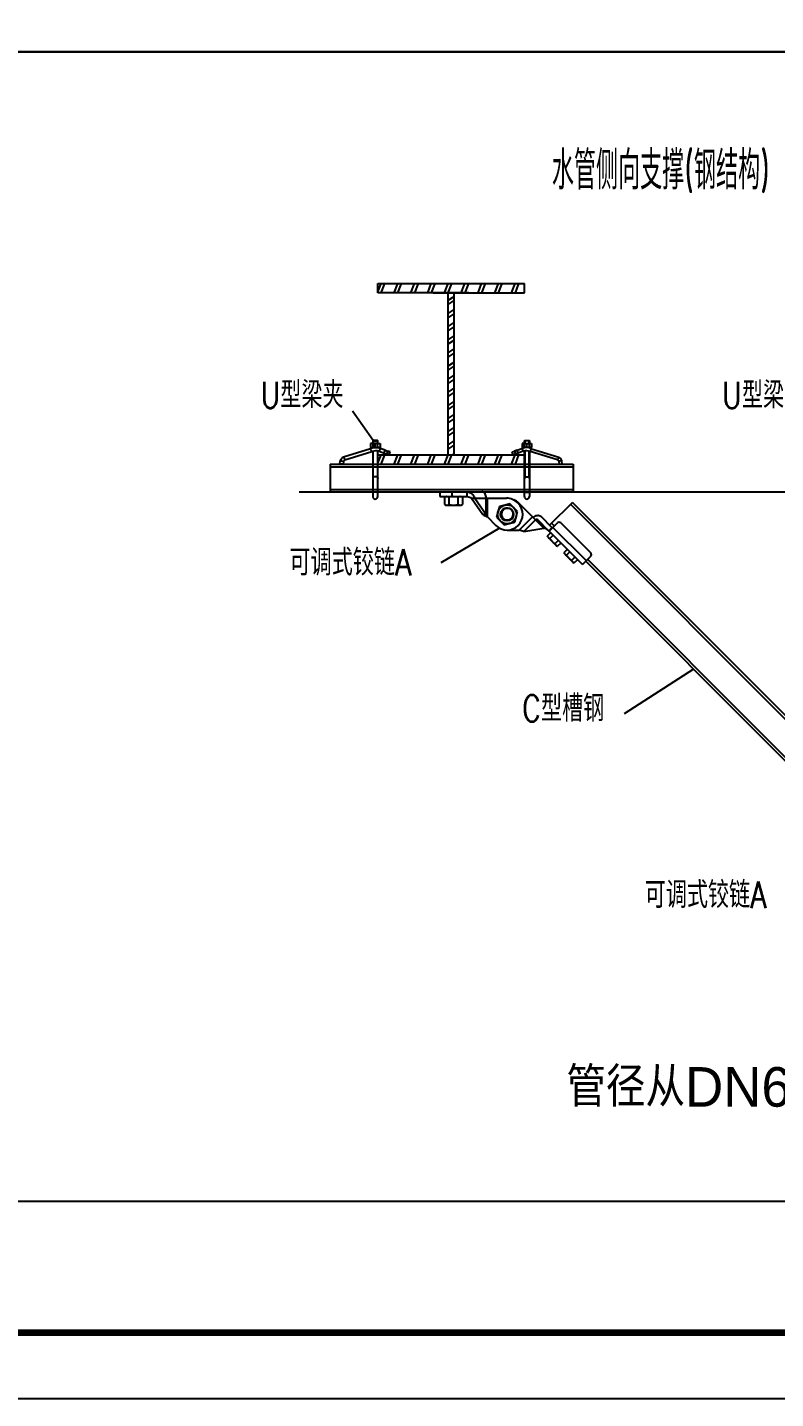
# Model space of a CAD drawing. Extents: x 1382187 to 1725648, y 860327 to 1571294.
# Drawn here: x 1499552 to 1510898, y 1202517 to 1223299 of the extents above; entities that cross this region are included whole.
import ezdxf

# ---------------------------------------------------------------- set-up
doc = ezdxf.new("R2010")
doc.units = 0
doc.header["$LTSCALE"] = 1000
doc.header["$MEASUREMENT"] = 0
doc.layers.add('A-文字', color=3, linetype='Continuous', lineweight=30)
for name, color, linetype in [('bz', 2, 'Continuous'), ('W_DIM', 4, 'Continuous'), ('walraven', 7, 'Continuous'), ('图框', 140, 'Continuous'), ('支架', 7, 'Continuous')]:
    doc.layers.add(name, color=color, linetype=linetype)
doc.styles.get("Standard").update_dxf_attribs({"font": 'gbenor.shx', "bigfont": 'gbcbig.shx'})
doc.styles.add('wwp100', font='txt.shx', dxfattribs={"width": 0.7, "height": 400, "bigfont": 'hztxt.shx'})
doc.styles.add('中西文等高字体', font='HZTXT_E.shx', dxfattribs={"width": 0.7, "height": 4, "bigfont": 'hztxt.shx'})
doc.dimstyles.get("Standard").update_dxf_attribs({"dimtxt": 0.18, "dimasz": 0.18, "dimexe": 0.18, "dimexo": 0.0625, "dimgap": 0.09, "dimtad": 0, "dimtih": 1, "dimtoh": 1, "dimdec": 4, "dimzin": 0, "dimdsep": 46, "dimtxsty": 'Standard', "dimcen": 0.09, "dimadec": 0, "dimazin": 0, "dimtfac": 1, "dimtdec": 4, "dimtofl": 0, "dimtmove": 0, "dimatfit": 3, "dimfxl": 0, "dimtolj": 1, "dimtzin": 0, "dimarcsym": 0})

# ---------------------------------------------------------------- blocks, each defined once
blk = doc.blocks.new('GDGDGRDGDRGDR')
at = {"layer": '图框'}
blk.add_lwpolyline([(148133, -148204), (190183, -148204), (190183, -118504), (148133, -118504)], close=True, dxfattribs=at)
at = {"layer": '图框', "const_width": 50}
blk.add_lwpolyline([(149383, -147704), (189683, -147704), (189683, -119004), (149383, -119004)], close=True, dxfattribs=at)

msp = doc.modelspace()

# ---------------------------------------------------------------- linework, layer by layer
at = {"color": 7}
for p, q in [((1497689.7, 1222928.1), (1544506.6, 1222928.1)), ((1521766.8, 1222928.1), (1497689.7, 1222928.1)), ((1504145.4, 1216677.1), (1504145.4, 1216259.7)), ((1504865.6, 1216677.1), (1507088.7, 1216677.1)), ((1507827.3, 1216677.1), (1507827.3, 1216259.7)), ((1497687.3, 1205507.8), (1544504.2, 1205507.8))]:
    msp.add_line(p, q, dxfattribs=at)
for p, q in [((1504865.6, 1219291.4), (1504914.3, 1219418.1)), ((1504865.6, 1219418.1), (1507088.7, 1219418.1)), ((1504865.6, 1219275.6), (1504865.6, 1219418.1)), ((1504917.4, 1219275.6), (1504972.2, 1219418.1)), ((1505113.8, 1219275.6), (1505168.6, 1219418.1)), ((1505171.7, 1219275.6), (1505226.6, 1219418.1)), ((1505368.1, 1219275.6), (1505423, 1219418.1)), ((1505426.1, 1219275.6), (1505480.9, 1219418.1)), ((1505622.5, 1219275.6), (1505677.3, 1219418.1)), ((1505680.4, 1219275.6), (1505735.2, 1219418.1)), ((1505876.8, 1219275.6), (1505931.6, 1219418.1)), ((1505934.7, 1219275.6), (1505989.5, 1219418.1)), ((1506131.1, 1219275.6), (1506185.9, 1219418.1)), ((1506189, 1219275.6), (1506243.8, 1219418.1)), ((1506385.4, 1219275.6), (1506440.2, 1219418.1)), ((1506443.3, 1219275.6), (1506498.1, 1219418.1)), ((1506639.7, 1219275.6), (1506694.5, 1219418.1)), ((1506697.6, 1219275.6), (1506752.4, 1219418.1)), ((1506894, 1219275.6), (1506948.8, 1219418.1)), ((1506951.9, 1219275.6), (1507006.7, 1219418.1)), ((1507088.7, 1219275.6), (1507088.7, 1219418.1)), ((1505931.6, 1216819.7), (1505931.6, 1219275.6)), ((1505931.6, 1219163), (1506022.7, 1219223.1)), ((1505931.6, 1219098.3), (1506022.7, 1219158.5)), ((1506022.7, 1216819.7), (1506022.7, 1219275.6)), ((1505931.6, 1218963.9), (1506022.7, 1219024.1)), ((1505931.6, 1218899.3), (1506022.7, 1218959.5)), ((1505931.6, 1218764.9), (1506022.7, 1218825.1)), ((1505931.6, 1218700.3), (1506022.7, 1218760.5)), ((1505931.6, 1218565.9), (1506022.7, 1218626)), ((1505931.6, 1218501.3), (1506022.7, 1218561.4)), ((1505931.6, 1218366.9), (1506022.7, 1218427)), ((1505931.6, 1218302.2), (1506022.7, 1218362.4)), ((1505931.6, 1218167.8), (1506022.7, 1218228)), ((1505931.6, 1218103.2), (1506022.7, 1218163.4)), ((1505931.6, 1217968.8), (1506022.7, 1218029)), ((1505931.6, 1217904.2), (1506022.7, 1217964.4)), ((1505931.6, 1217769.8), (1506022.7, 1217829.9)), ((1505931.6, 1217705.2), (1506022.7, 1217765.3)), ((1505931.6, 1217570.8), (1506022.7, 1217630.9)), ((1505931.6, 1217506.1), (1506022.7, 1217566.3)), ((1505931.6, 1217371.7), (1506022.7, 1217431.9)), ((1505931.6, 1217307.1), (1506022.7, 1217367.3)), ((1505931.6, 1217172.7), (1506022.7, 1217232.9)), ((1505931.6, 1217108.1), (1506022.7, 1217168.3)), ((1505931.6, 1216973.7), (1506022.7, 1217033.8)), ((1504865.6, 1216819.7), (1507088.7, 1216819.7)), ((1504865.6, 1216692.9), (1504914.3, 1216819.7)), ((1504917.4, 1216677.1), (1504972.2, 1216819.7)), ((1505113.8, 1216677.1), (1505168.6, 1216819.7)), ((1505171.7, 1216677.1), (1505226.6, 1216819.7)), ((1505368.1, 1216677.1), (1505423, 1216819.7)), ((1505426.1, 1216677.1), (1505480.9, 1216819.7)), ((1505622.5, 1216677.1), (1505677.3, 1216819.7)), ((1505680.4, 1216677.1), (1505735.2, 1216819.7)), ((1505876.8, 1216677.1), (1505931.6, 1216819.7)), ((1505931.6, 1216909.1), (1506022.7, 1216969.2)), ((1505934.7, 1216677.1), (1505989.5, 1216819.7)), ((1505999.8, 1216819.7), (1506022.7, 1216834.8)), ((1506131.1, 1216677.1), (1506185.9, 1216819.7)), ((1506189, 1216677.1), (1506243.8, 1216819.7)), ((1506385.4, 1216677.1), (1506440.2, 1216819.7)), ((1506443.3, 1216677.1), (1506498.1, 1216819.7)), ((1506639.7, 1216677.1), (1506694.5, 1216819.7)), ((1506697.6, 1216677.1), (1506752.4, 1216819.7)), ((1506894, 1216677.1), (1506948.8, 1216819.7)), ((1506951.9, 1216677.1), (1507006.7, 1216819.7))]:
    msp.add_line(p, q)
at = {"linetype": 'Continuous'}
for p, q in [((1504145.4, 1216677.1), (1507827.3, 1216677.1)), ((1504145.4, 1216641.5), (1507827.3, 1216641.5)), ((1504145.4, 1216295.4), (1507827.3, 1216295.4)), ((1504145.4, 1216259.7), (1507827.3, 1216259.7)), ((1505807.8, 1216259.7), (1505807.8, 1216188.3)), ((1505807.8, 1216259.7), (1506443.9, 1216259.7)), ((1505807.8, 1216188.3), (1506216.8, 1216188.3)), ((1505986.3, 1216259.7), (1505986.3, 1216188.3)), ((1506216.8, 1216259.7), (1506216.8, 1216188.3)), ((1506285.3, 1216164.5), (1506460.7, 1215916.5)), ((1506285.3, 1216164.5), (1506818.4, 1216164.5)), ((1506335.8, 1216164.5), (1506511.2, 1215916.5)), ((1506511.2, 1215916.5), (1506511.2, 1216164.5)), ((1506528.1, 1215879.9), (1506528.1, 1216164.5)), ((1506709.1, 1216035.7), (1506666.4, 1215876.3)), ((1506868.4, 1216078.4), (1506709.1, 1216035.7)), ((1506985.1, 1215961.7), (1506868.4, 1216078.4)), ((1506942.4, 1215802.3), (1506985.1, 1215961.7)), ((1506994.1, 1216087.4), (1506986.8, 1216094.7)), ((1507381.4, 1215710.5), (1507004.5, 1216087.4)), ((1507816, 1216101), (1507470.8, 1215755.8)), ((1507786.5, 1216071.5), (1511995.3, 1211862.7)), ((1507816, 1216101), (1512024.8, 1211892.2)), ((1506511.2, 1215916.5), (1506460.7, 1215916.5)), ((1506528.1, 1215879.9), (1506657.3, 1215750.6)), ((1506666.4, 1215876.3), (1506783, 1215759.6)), ((1506741.8, 1215919.3), (1506741.8, 1215919.5)), ((1506741.8, 1215916.7), (1506741.8, 1215916.5)), ((1506783, 1215759.6), (1506942.4, 1215802.3)), ((1507209.8, 1215882.1), (1507008.6, 1215680.9)), ((1507082, 1215659.1), (1507257.4, 1215834.5)), ((1507460.8, 1215664.7), (1507286.2, 1215839.4)), ((1507511.4, 1215715.2), (1507336.7, 1215889.9)), ((1507462.8, 1215663.6), (1507588.6, 1215789.5)), ((1507500.2, 1215785.3), (1507542.3, 1215743.2)), ((1508093.8, 1215334.9), (1507639.1, 1215789.5)), ((1506825.7, 1215680.9), (1507008.6, 1215680.9)), ((1507082, 1215659.1), (1507381.4, 1215710.5)), ((1507485.6, 1215640), (1507435.5, 1215589.9)), ((1507442.1, 1215575.7), (1507435.5, 1215589.9)), ((1507442.1, 1215575.7), (1507576.8, 1215441)), ((1507507.9, 1215718.7), (1507457.4, 1215668.1)), ((1507462.3, 1215663.2), (1507967.5, 1215158.1)), ((1507524.5, 1215601.1), (1507474.4, 1215551)), ((1508026.4, 1215217), (1507521.3, 1215722.2)), ((1507602.3, 1215523.3), (1507552.2, 1215473.2)), ((1507576.8, 1215441), (1507591.1, 1215434.3)), ((1507641.1, 1215484.4), (1507591.1, 1215434.3)), ((1507738.2, 1215387.4), (1507688.1, 1215337.3)), ((1507694.7, 1215323.1), (1507688.1, 1215337.3)), ((1507777.1, 1215348.5), (1507727, 1215298.4)), ((1507694.7, 1215323.1), (1507829.4, 1215188.4)), ((1507854.8, 1215270.7), (1507804.7, 1215220.6)), ((1507829.4, 1215188.4), (1507843.6, 1215181.8)), ((1507893.7, 1215231.8), (1507843.6, 1215181.8)), ((1508093.8, 1215284.4), (1507967.5, 1215158.1)), ((1508018, 1215208.6), (1511132.4, 1212094.2)), ((1508047.5, 1215238.1), (1511161.8, 1212123.7))]:
    msp.add_line(p, q, dxfattribs=at)
at = {"color": 2}
msp.add_line((1503673.1, 1216259.7), (1516065.8, 1216259.7), dxfattribs=at)
at = {"linetype": 'Continuous'}
for radius in [142.9, 100.2, 95.3]:
    msp.add_circle((1506825.7, 1215919), radius, dxfattribs=at)
for centre, radius, start, end in [((1506818.4, 1215926.3), 238.1, 45, 90), ((1506825.7, 1215919), 238.1, 225, 45), ((1506831.3, 1215917.6), 94.7, 72.31446, 73.94712), ((1506836.1, 1215919), 238.1, 45, 67.63031), ((1506824.9, 1215924.7), 83.5, 184.99489, 185.50792), ((1506825.9, 1215919), 84.1, 177.15432, 178.71863), ((1506825.8, 1215919), 84, 178.71875, 179.6641), ((1506825.5, 1215919), 83.7, 179.75296, 181.37328), ((1506825.3, 1215919), 83.5, 181.37381, 181.69398), ((1506825.5, 1215919), 83.7, 181.69418, 182.60616), ((1506825.8, 1215919), 84, 182.60725, 185.59802), ((1506825.8, 1215919), 84, 185.59662, 191.09946), ((1506825.6, 1215919), 83.8, 191.10333, 191.4834), ((1506825.7, 1215919), 83.9, 191.48488, 255.44483), ((1506825.7, 1215919), 84, 255.4458, 258.67361), ((1506825.7, 1215919), 83.9, 258.67355, 262.14337), ((1506825.7, 1215918.9), 83.9, 262.14543, 265.15819), ((1506825.7, 1215919.2), 84.1, 265.15789, 267.69509), ((1506825.7, 1215919.1), 84.1, 267.70337, 268.51134), ((1506825.7, 1215919.1), 84.1, 267.69503, 268.78973), ((1506825.7, 1215919.1), 84, 268.51135, 269.23308), ((1506825.7, 1215918.9), 83.9, 268.78883, 271.69256), ((1506825.7, 1215918.8), 83.7, 269.23213, 271.6927), ((1507613.9, 1215764.2), 35.7, 45, 135), ((1508068.5, 1215309.6), 35.7, 315, 45)]:
    msp.add_arc(centre, radius, start, end, dxfattribs=at)
for points, knots in [([(1506216.8, 1216259.7), (1506229.9, 1216259.7), (1506256.8, 1216254.6), (1506291.9, 1216233.2), (1506319.2, 1216202.1), (1506331.4, 1216177.3), (1506335.8, 1216164.5)], [0, 0, 0, 0, 0.2432329, 0.4930778, 0.7487233, 1, 1, 1, 1]), ([(1506216.8, 1216188.3), (1506229.6, 1216188.3), (1506254.3, 1216183.6), (1506275.9, 1216171.3), (1506285.3, 1216164.5)], [0, 0, 0, 0, 0.5225162, 1, 1, 1, 1]), ([(1506511.2, 1216164.5), (1506511.2, 1216176.7), (1506508, 1216200.6), (1506493.9, 1216231.7), (1506472, 1216253.9), (1506452.8, 1216259.7), (1506443.9, 1216259.7)], [0, 0, 0, 0, 0.2879693, 0.555344, 0.7905333, 1, 1, 1, 1]), ([(1506857.5, 1216008.6), (1506843.7, 1216012.6), (1506814, 1216014.2), (1506780, 1215999), (1506759.4, 1215978.7), (1506748.1, 1215960), (1506741.7, 1215939.1), (1506741.1, 1215924.6), (1506741.7, 1215917.4)], [0, 0, 0, 0, 0.2492726, 0.4984099, 0.6238458, 0.7492448, 0.8746208, 1, 1, 1, 1]), ([(1506828.2, 1215835.1), (1506835.5, 1215834.8), (1506850.3, 1215836.2), (1506871.1, 1215843.8), (1506889.3, 1215856.4), (1506908.7, 1215878.5), (1506921.8, 1215914), (1506917.9, 1215944.1), (1506912.8, 1215957.7)], [0, 0, 0, 0, 0.1254142, 0.2508333, 0.3762646, 0.5017062, 0.7507851, 1, 1, 1, 1]), ([(1506460.7, 1215916.5), (1506470.6, 1215909.6), (1506492.9, 1215897.1), (1506515.9, 1215885.9), (1506528.1, 1215879.9)], [0, 0, 0, 0, 0.4682186, 1, 1, 1, 1]), ([(1506511.2, 1215916.5), (1506512.3, 1215913.4), (1506517.3, 1215900.9), (1506523.4, 1215888.9), (1506528.1, 1215879.9)], [0, 0, 0, 0, 0.2440009, 1, 1, 1, 1]), ([(1507221.7, 1215870.2), (1507230.4, 1215878.9), (1507249.5, 1215893.4), (1507281.5, 1215905.5), (1507312.7, 1215905.7), (1507330.4, 1215896.2), (1507336.7, 1215889.9)], [0, 0, 0, 0, 0.2879707, 0.5553439, 0.7905323, 1, 1, 1, 1]), ([(1507286.2, 1215839.4), (1507284.6, 1215841), (1507280.2, 1215843.3), (1507272.4, 1215843.3), (1507264.4, 1215840.3), (1507259.6, 1215836.6), (1507257.4, 1215834.5)], [0, 0, 0, 0, 0.209498, 0.4446669, 0.7119894, 1, 1, 1, 1]), ([(1507082, 1215659.1), (1507070.3, 1215661.2), (1507045.6, 1215668.2), (1507021.4, 1215676.4), (1507008.6, 1215680.9)], [0, 0, 0, 0, 0.4682186, 1, 1, 1, 1]), ([(1507446.7, 1215678.8), (1507437.7, 1215687.9), (1507416.9, 1215702), (1507393, 1215708.6), (1507381.4, 1215710.5)], [0, 0, 0, 0, 0.5225162, 1, 1, 1, 1]), ([(1507435.5, 1215589.9), (1507436.1, 1215588.7), (1507438.3, 1215584), (1507441, 1215579.5), (1507443.1, 1215576.3)], [0, 0, 0, 0, 0.2533457, 1, 1, 1, 1]), ([(1507451.2, 1215566.6), (1507454.4, 1215563.4), (1507461.8, 1215557.5), (1507470.1, 1215553), (1507474.4, 1215551)], [0, 0, 0, 0, 0.4935889, 1, 1, 1, 1]), ([(1507462.8, 1215663.6), (1507462.7, 1215663.6), (1507461.8, 1215663.4), (1507461.3, 1215664.3), (1507460.8, 1215664.7)], [0, 0, 0, 0, 0.1267747, 1, 1, 1, 1]), ([(1507552.2, 1215473.2), (1507554.2, 1215468.9), (1507558.6, 1215460.6), (1507564.6, 1215453.2), (1507567.8, 1215450)], [0, 0, 0, 0, 0.5064112, 1, 1, 1, 1]), ([(1507567.8, 1215450), (1507571.1, 1215446.7), (1507578.5, 1215440.8), (1507586.8, 1215436.3), (1507591.1, 1215434.3)], [0, 0, 0, 0, 0.4935889, 1, 1, 1, 1]), ([(1507688.1, 1215337.3), (1507688.6, 1215336.1), (1507690.9, 1215331.4), (1507693.5, 1215326.9), (1507695.7, 1215323.7)], [0, 0, 0, 0, 0.2533457, 1, 1, 1, 1]), ([(1507703.7, 1215314.1), (1507707, 1215310.8), (1507714.4, 1215304.9), (1507722.7, 1215300.4), (1507727, 1215298.4)], [0, 0, 0, 0, 0.4935889, 1, 1, 1, 1]), ([(1507804.7, 1215220.6), (1507806.8, 1215216.3), (1507811.2, 1215208), (1507817.1, 1215200.7), (1507820.4, 1215197.4)], [0, 0, 0, 0, 0.5064112, 1, 1, 1, 1]), ([(1507820.4, 1215197.4), (1507823.7, 1215194.1), (1507831, 1215188.2), (1507839.3, 1215183.8), (1507843.6, 1215181.8)], [0, 0, 0, 0, 0.4935889, 1, 1, 1, 1])]:
    msp.add_open_spline(points, degree=3, knots=knots, dxfattribs=at)
for points in [[(1507443.1, 1215576.3), (1507445.5, 1215572.9), (1507448.2, 1215569.6), (1507451.2, 1215566.6)], [(1507474.4, 1215551), (1507484.9, 1215535.8), (1507496.5, 1215521.3), (1507509.5, 1215508.3)], [(1507509.5, 1215508.3), (1507522.5, 1215495.3), (1507537, 1215483.7), (1507552.2, 1215473.2)], [(1507695.7, 1215323.7), (1507698.1, 1215320.3), (1507700.8, 1215317), (1507703.7, 1215314.1)], [(1507727, 1215298.4), (1507737.5, 1215283.3), (1507749, 1215268.8), (1507762.1, 1215255.7)], [(1507762.1, 1215255.7), (1507775.1, 1215242.7), (1507789.6, 1215231.1), (1507804.7, 1215220.6)]]:
    msp.add_open_spline(points, degree=3, dxfattribs=at)
at = {"layer": 'A-文字'}
msp.add_lwpolyline([(1474892.5, 1260917.1), (1545496.6, 1260917.1), (1545496.6, 1203515.5), (1474892.5, 1203515.5)], close=True, dxfattribs=at)
at = {"layer": 'walraven'}
for p, q in [((1506247.7, 1219275.6), (1504865.6, 1219275.6)), ((1505706.6, 1219275.6), (1507088.7, 1219275.6))]:
    msp.add_line(p, q, dxfattribs=at)
at = {"layer": 'walraven', "color": 7, "linetype": 'Continuous'}
for p, q in [((1504793.9, 1217040.1), (1504789.1, 1217035.3)), ((1504789.1, 1217035.3), (1504789.1, 1216992.8)), ((1504860.8, 1217040.1), (1504793.9, 1217040.1)), ((1504865.6, 1217035.3), (1504860.8, 1217040.1)), ((1504865.6, 1216992.8), (1504865.6, 1217035.3)), ((1507088.7, 1217035.3), (1507093.5, 1217040.1)), ((1507088.7, 1216992.8), (1507088.7, 1217035.3)), ((1507093.5, 1217040.1), (1507160.4, 1217040.1)), ((1507160.4, 1217040.1), (1507165.2, 1217035.3)), ((1507165.2, 1217035.3), (1507165.2, 1216992.8)), ((1504756.3, 1216912.8), (1504343.8, 1216786.7)), ((1504364, 1216743.4), (1504776.5, 1216869.5)), ((1504791.5, 1216992.9), (1504755.6, 1216992.9)), ((1504755.6, 1216992.9), (1504755.6, 1216930.7)), ((1504755.6, 1216930.7), (1504791.5, 1216930.7)), ((1504789.1, 1216930.7), (1504789.1, 1216924.6)), ((1504789.1, 1216874.7), (1504789.1, 1216237.1)), ((1504791.5, 1216992.9), (1504791.5, 1216930.7)), ((1504863.2, 1216992.9), (1504791.5, 1216992.9)), ((1504791.5, 1216930.7), (1504863.2, 1216930.7)), ((1504795.7, 1216924.6), (1504795.7, 1216930.7)), ((1504795.7, 1216466.5), (1504795.7, 1216874.7)), ((1504859, 1216928.6), (1504859, 1216930.7)), ((1504859, 1216880), (1504859, 1216466.5)), ((1504863.2, 1216930.7), (1504863.2, 1216992.9)), ((1504863.2, 1216992.9), (1504899.1, 1216992.9)), ((1504899.1, 1216930.7), (1504863.2, 1216930.7)), ((1504865.6, 1216930.7), (1504865.6, 1216928.6)), ((1504865.6, 1216237.1), (1504865.6, 1216880)), ((1504886.1, 1216874.3), (1504960.3, 1216847.3)), ((1504899.1, 1216992.9), (1504899.1, 1216930.7)), ((1504976.6, 1216892.2), (1504902.5, 1216919.2)), ((1504960.3, 1216847.3), (1504999.2, 1216833.1)), ((1504976.6, 1216892.2), (1505015.5, 1216878)), ((1504999.2, 1216833.1), (1505036.1, 1216819.7)), ((1505052.5, 1216864.6), (1505015.5, 1216878)), ((1505036.1, 1216819.7), (1505052.5, 1216864.6)), ((1506901.8, 1216864.6), (1506938.8, 1216878)), ((1506918.2, 1216819.7), (1506901.8, 1216864.6)), ((1506955.2, 1216833.1), (1506918.2, 1216819.7)), ((1506977.7, 1216892.2), (1506938.8, 1216878)), ((1506994.1, 1216847.3), (1506955.2, 1216833.1)), ((1506977.7, 1216892.2), (1507051.9, 1216919.2)), ((1507068.2, 1216874.3), (1506994.1, 1216847.3)), ((1507091.1, 1216992.9), (1507055.2, 1216992.9)), ((1507055.2, 1216992.9), (1507055.2, 1216930.7)), ((1507055.2, 1216930.7), (1507091.1, 1216930.7)), ((1507088.7, 1216930.7), (1507088.7, 1216928.6)), ((1507088.7, 1216237.1), (1507088.7, 1216880)), ((1507091.1, 1216930.7), (1507091.1, 1216992.9)), ((1507091.1, 1216992.9), (1507162.8, 1216992.9)), ((1507162.8, 1216930.7), (1507091.1, 1216930.7)), ((1507095.3, 1216928.6), (1507095.3, 1216930.7)), ((1507095.3, 1216880), (1507095.3, 1216466.5)), ((1507158.6, 1216924.6), (1507158.6, 1216930.7)), ((1507158.6, 1216466.5), (1507158.6, 1216874.7)), ((1507162.8, 1216992.9), (1507162.8, 1216930.7)), ((1507162.8, 1216992.9), (1507198.7, 1216992.9)), ((1507198.7, 1216930.7), (1507162.8, 1216930.7)), ((1507165.2, 1216930.7), (1507165.2, 1216924.6)), ((1507165.2, 1216874.7), (1507165.2, 1216237.1)), ((1507590.3, 1216743.4), (1507177.9, 1216869.5)), ((1507198.1, 1216912.8), (1507610.5, 1216786.7)), ((1507198.7, 1216992.9), (1507198.7, 1216930.7)), ((1504291.4, 1216681.3), (1504296.5, 1216728.8)), ((1504339, 1216677.1), (1504291.4, 1216681.3)), ((1504345.3, 1216724.6), (1504339, 1216677.1)), ((1507609, 1216724.6), (1507615.3, 1216677.1)), ((1507615.3, 1216677.1), (1507662.9, 1216681.3)), ((1507662.9, 1216681.3), (1507657.8, 1216728.8)), ((1504865.6, 1216485.3), (1504789.1, 1216485.3)), ((1504795.7, 1216485.3), (1504789.1, 1216462.5)), ((1504859, 1216485.3), (1504865.6, 1216462.5)), ((1507095.3, 1216485.3), (1507088.7, 1216462.5)), ((1507088.7, 1216485.3), (1507165.2, 1216485.3)), ((1507158.6, 1216485.3), (1507165.2, 1216462.5)), ((1504789.1, 1216255.9), (1504789.1, 1216189)), ((1504865.6, 1216189), (1504865.6, 1216255.9)), ((1507088.7, 1216189), (1507088.7, 1216255.9)), ((1507165.2, 1216255.9), (1507165.2, 1216189))]:
    msp.add_line(p, q, dxfattribs=at)
at = {"layer": 'walraven', "color": 1, "linetype": 'Continuous'}
for p, q in [((1504789.1, 1217035.3), (1504827.4, 1217035.3)), ((1504795.7, 1216992.8), (1504795.7, 1217040.1)), ((1504827.4, 1217035.3), (1504865.6, 1217035.3)), ((1504859, 1217040.1), (1504859, 1216992.8)), ((1507127, 1217035.3), (1507088.7, 1217035.3)), ((1507095.3, 1217040.1), (1507095.3, 1216992.8)), ((1507165.2, 1217035.3), (1507127, 1217035.3)), ((1507158.6, 1216992.8), (1507158.6, 1217040.1)), ((1504776.5, 1216869.5), (1504756.3, 1216912.8)), ((1504902.5, 1216919.2), (1504886.1, 1216874.3)), ((1504960.3, 1216847.3), (1504976.6, 1216892.2)), ((1505015.5, 1216878), (1504999.2, 1216833.1)), ((1506938.8, 1216878), (1506955.2, 1216833.1)), ((1506994.1, 1216847.3), (1506977.7, 1216892.2)), ((1507051.9, 1216919.2), (1507068.2, 1216874.3)), ((1507177.9, 1216869.5), (1507198.1, 1216912.8)), ((1504296.5, 1216728.8), (1504345.3, 1216724.6)), ((1504343.8, 1216786.7), (1504364, 1216743.4)), ((1507610.5, 1216786.7), (1507590.3, 1216743.4)), ((1507657.8, 1216728.8), (1507609, 1216724.6)), ((1507088.7, 1216255.9), (1507165.2, 1216255.9))]:
    msp.add_line(p, q, dxfattribs=at)
at = {"layer": 'walraven', "color": 3, "linetype": 'Continuous'}
for p, q in [((1504827.4, 1216930.7), (1504827.4, 1216992.9)), ((1507127, 1216930.7), (1507127, 1216992.9))]:
    msp.add_line(p, q, dxfattribs=at)
at = {"layer": 'walraven', "color": 7, "linetype": 'Continuous'}
for centre, radius, start, end in [((1504837.1, 1216739.5), 191.2, 70, 115), ((1504837.1, 1216739.5), 143.4, 70, 115), ((1507117.3, 1216739.5), 191.2, 65, 110), ((1507117.3, 1216739.5), 143.4, 65, 110), ((1504380.1, 1216708.7), 86, 115, 166.46965), ((1504380.1, 1216708.7), 86, 115, 166.46965), ((1504380.1, 1216708.7), 38.2, 115, 155.50346), ((1507574.2, 1216708.7), 38.2, 24.49654, 65), ((1507574.2, 1216708.7), 86, 13.53035, 65), ((1504827.4, 1216189), 38.2, 180, 0), ((1507127, 1216189), 38.2, 180, 0)]:
    msp.add_arc(centre, radius, start, end, dxfattribs=at)
at = {"layer": '支架', "color": 7, "linetype": 'Continuous'}
for p, q in [((1505879.6, 1216180.5), (1505893, 1216188.3)), ((1505879.6, 1216068), (1505879.6, 1216180.5)), ((1505893, 1216188.3), (1506136.2, 1216188.3)), ((1505947.1, 1216068), (1505947.1, 1216180.5)), ((1506082.1, 1216068), (1506082.1, 1216180.5)), ((1506136.2, 1216188.3), (1506149.7, 1216180.5)), ((1506149.7, 1216180.5), (1506149.7, 1216068)), ((1505879.6, 1216068), (1505893, 1216060.3)), ((1505893, 1216060.3), (1506136.2, 1216060.3)), ((1506136.2, 1216060.3), (1506149.7, 1216068))]:
    msp.add_line(p, q, dxfattribs=at)
for centre, radius, start, end in [((1505913.3, 1216111), 77.3, 64.11128, 115.88872), ((1506014.6, 1215890.6), 297.6, 76.88834, 103.11166), ((1506115.9, 1216111), 77.3, 64.11128, 115.88872), ((1505913.3, 1216137.6), 77.3, 244.11128, 295.88872), ((1506014.6, 1216357.9), 297.6, 256.88834, 283.11166), ((1506115.9, 1216137.6), 77.3, 244.11128, 295.88872)]:
    msp.add_arc(centre, radius, start, end, dxfattribs=at)

# ---------------------------------------------------------------- block references
at = {"xscale": 2, "yscale": 2, "zscale": 2}
msp.add_blockref('GDGDGRDGDRGDR', (1176126.9, 1498925.5), dxfattribs=at)

# ---------------------------------------------------------------- texts
at = {"color": 7, "width": 0.8}
msp.add_text('水管侧向支撑(钢结构)', height=580.8, dxfattribs=at).set_placement((1507505.6, 1220843.3))
at = {"layer": 'bz', "color": 7, "style": '中西文等高字体'}
msp.add_text('管径从DN65到DN150', height=600, dxfattribs=at).set_placement((1507724.9, 1206940.9))
at = {"layer": 'W_DIM', "color": 7, "style": 'wwp100', "width": 0.8}
for s, p in [('U型梁夹', (1503085.1, 1217529.7)), ('U型梁夹', (1510086, 1217525.9)), ('可调式铰链A', (1503526, 1214991.3)), ('C型槽钢', (1507052.6, 1212778.3)), ('可调式铰链A', (1508913, 1209952.2))]:
    msp.add_text(s, height=400, dxfattribs=at).set_placement(p)

# ---------------------------------------------------------------- leaders
at = {"color": 7}
msp.add_leader([(1504795.7, 1217040.1), (1504481.8, 1217481.3)], dimstyle='Standard', override={"dimgap": 100, "dimtad": 0}, dxfattribs=at)
for points in [[(1506711.1, 1215710.3), (1505822.2, 1215183)], [(1509652.7, 1213573.9), (1508601.2, 1212895.4)]]:
    msp.add_leader(points, dimstyle='Standard', override={"dimgap": 20, "dimtad": 0})

doc.saveas('drawing.dxf')
